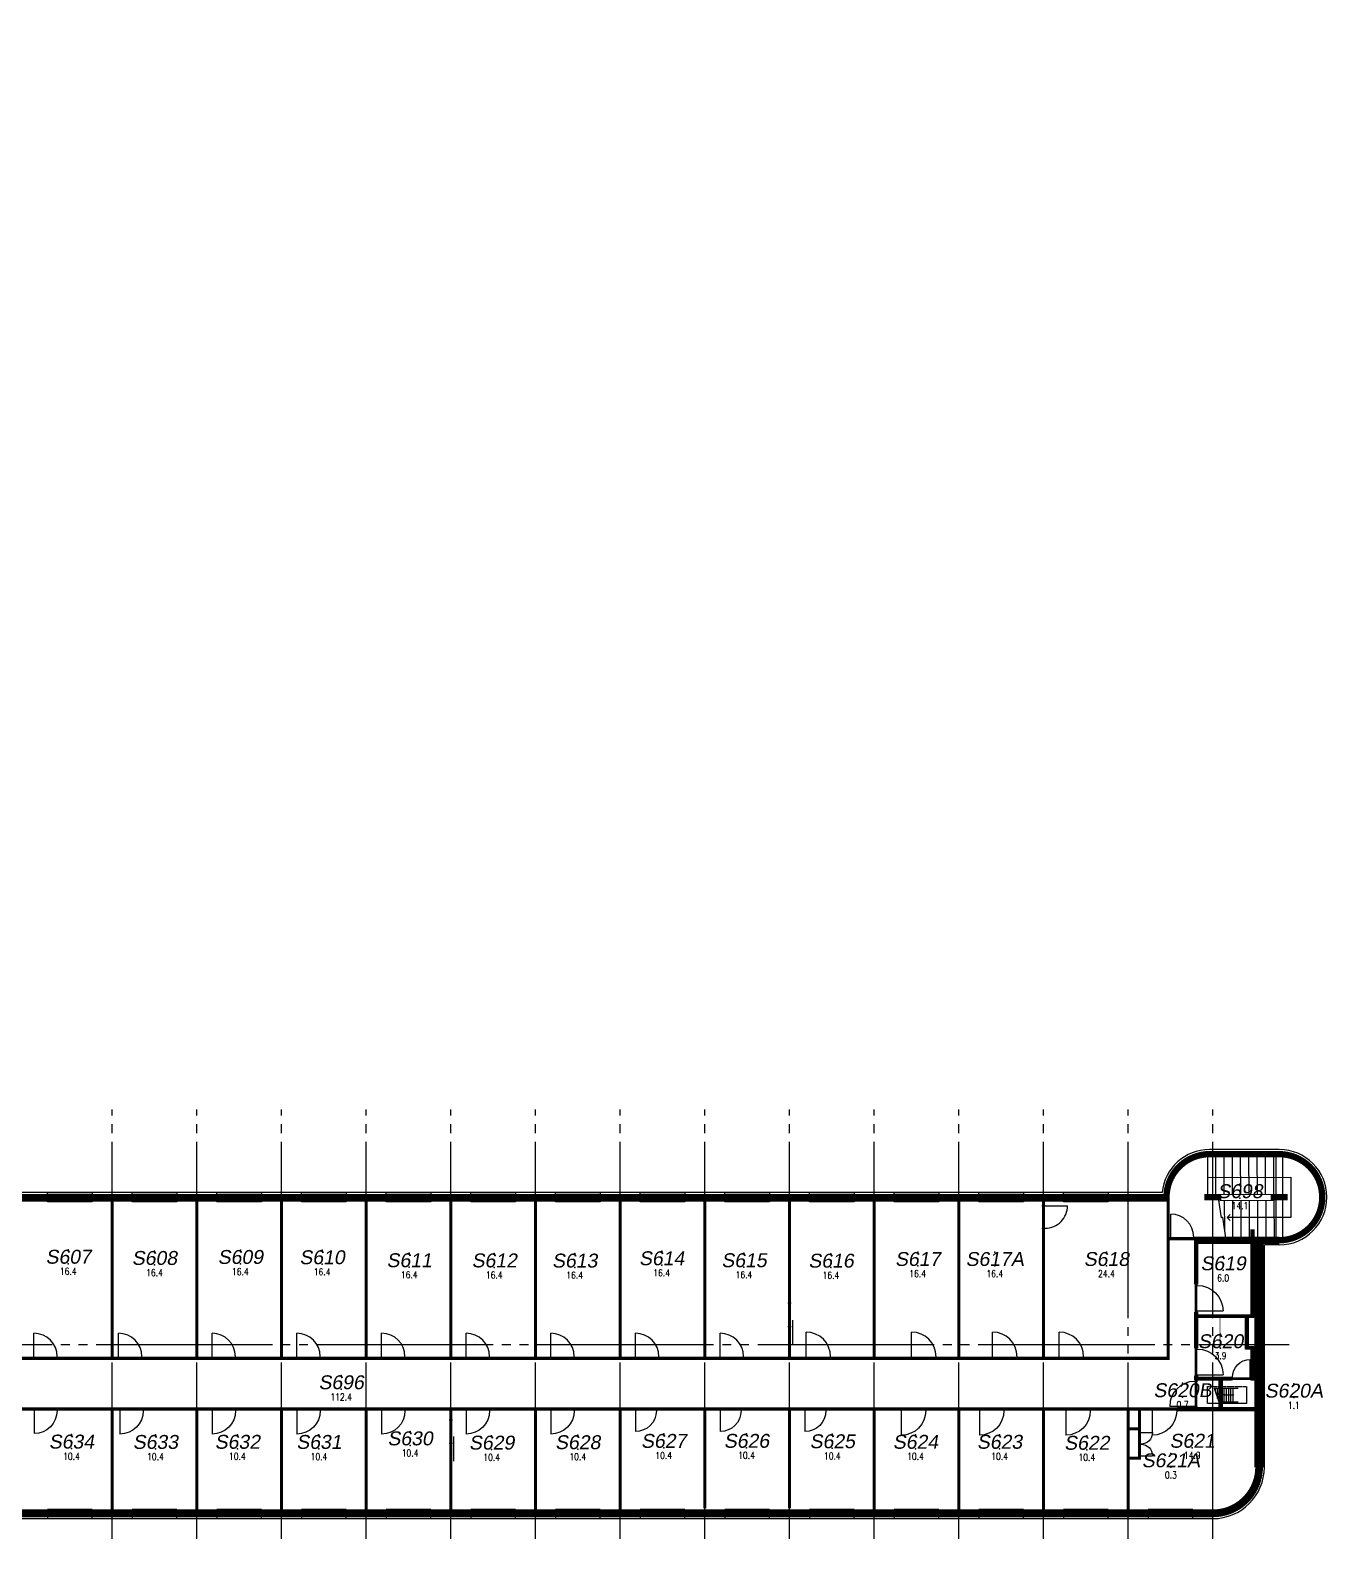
# Model space of a CAD drawing. Extents: x 23499 to 124409, y 400 to 69699.
# Drawn here: x 77734 to 124409, y 15400 to 69699 of the extents above; entities that cross this region are included whole.
import ezdxf
from ezdxf.enums import TextEntityAlignment as Align

# ---------------------------------------------------------------- set-up
doc = ezdxf.new("R2010")
doc.units = 0
doc.header["$LTSCALE"] = 50
for name, pattern in [('4PHAN', [158.75, 127, -6.35, 6.35, -6.35, 6.35, -6.35]), ('CENTER', [2, 1.25, -0.25, 0.25, -0.25]), ('INVISIBLE', [999999, 0, -999999])]:
    doc.linetypes.add(name, pattern=pattern)
doc.layers.get('0').update_dxf_attribs({"linetype": 'CONTINUOUS'})
for name, color, linetype in [('CL_06', 7, 'CONTINUOUS'), ('EW_06', 7, 'CONTINUOUS'), ('GRIDLINE_06', 15, '4PHAN'), ('HEADER_06', 7, 'INVISIBLE'), ('ND_06', 7, 'CONTINUOUS'), ('NS_06', 7, 'CONTINUOUS'), ('NW_06', 7, 'CONTINUOUS'), ('RF_06', 7, 'CONTINUOUS'), ('RI_06', 7, 'CONTINUOUS'), ('SC_06', 7, 'CONTINUOUS'), ('UF_06', 7, 'CONTINUOUS'), ('WW_06', 7, 'CONTINUOUS')]:
    doc.layers.add(name, color=color, linetype=linetype)
doc.styles.add('SIMPLEX', font='arial.ttf', dxfattribs={"oblique": 10})
doc.styles.get("Standard").update_dxf_attribs({"font": 'simplex.shx'})

# ---------------------------------------------------------------- blocks, each defined once
blk = doc.blocks.new('DR1H90')
blk.add_line((-0.46, 0), (-0.46, 0.92))
blk.add_arc((-0.46, 0), 0.92, 0, 90)
at = {"flags": 1}
blk.add_attdef('SILLHT', text='', height=0.1, dxfattribs=at).set_placement((0, 0), align=Align.MIDDLE)
blk = doc.blocks.new('DRFRAME')
for p, q in [((-0.5, -0.5), (-0.5, 0.5)), ((0.5, -0.5), (0.5, 0.5))]:
    blk.add_line(p, q)
at = {"flags": 1}
blk.add_attdef('SILLHT', text='', height=0.1, dxfattribs=at).set_placement((0, 0), align=Align.MIDDLE)
blk = doc.blocks.new('RM_SPAM')
for p in [(0, 2.5), (0, 0)]:
    blk.add_point(p)
at = {"flags": 1}
for tag, p, width in [('SITENO', (-15, 0), 0.8), ('IN_OU_CODE', (-15, -2), 0.8), ('RM_TY_CODE', (-15, -6), 0.7), ('RM_CO_CODE', (-15, -4), 0.8), ('RM_FU_CODE', (-15, -8), 0.8), ('OCC/USE', (-15, -10), 0.8)]:
    blk.add_attdef(tag, p, '', height=1.25, dxfattribs=dict(at, width=width))
at = {"style": 'SIMPLEX', "oblique": 10}
blk.add_attdef('RM_NUM', text='', height=2.5, dxfattribs=at).set_placement((0, 0), align=Align.CENTER)
at = {"width": 0.8, "flags": 1}
for tag, p in [('BL_NUM', (15, 0)), ('LEVEL', (15, -2)), ('%S/L', (15, -4)), ('STUDCAP', (15, -6))]:
    blk.add_attdef(tag, text='', height=1.25, dxfattribs=at).set_placement(p, align=Align.RIGHT)
at = {"width": 0.8}
for tag, p in [('RM_AREA', (0, -2)), ('USE2', (-0.24, -6.05)), ('USE', (-0.24, -4.05))]:
    blk.add_attdef(tag, text='', height=1.25, dxfattribs=at).set_placement(p, align=Align.CENTER)
at = {"width": 0.8, "flags": 1}
blk.add_attdef('SERVS', text='', height=1.25, dxfattribs=at).set_placement((0, -8), align=Align.CENTER)
blk = doc.blocks.new('DR1S')
blk.add_line((-0.2, 0.1), (-1.2, 0.1))
at = {"flags": 1}
blk.add_attdef('SILLHT', text='', height=0.1, dxfattribs=at).set_placement((0, 0), align=Align.MIDDLE)
blk = doc.blocks.new('DR2H90')
for p, q in [((-0.46, 0), (-0.46, 0.46)), ((0.46, 0), (0.46, 0.46))]:
    blk.add_line(p, q)
for centre, start, end in [((-0.46, 0), 359.99985, 89.99985), ((0.46, 0), 90.00015, 180.00015)]:
    blk.add_arc(centre, 0.46, start, end)
at = {"flags": 1}
blk.add_attdef('SILLHT', text='', height=0.1, dxfattribs=at).set_placement((0, 0), align=Align.MIDDLE)
blk = doc.blocks.new('TXTARR2')
blk.add_line((-1, 0), (0, 0))
at = {"const_width": 0.1}
blk.add_lwpolyline([(-0.71, 0.71), (0, 0), (-0.71, -0.71)], dxfattribs=at)
blk = doc.blocks.new('WNFRAME')
for p, q in [((-0.5, -0.5), (-0.5, 0.5)), ((0.5, -0.5), (0.5, 0.5))]:
    blk.add_line(p, q)
at = {"flags": 1}
blk.add_attdef('SILLHT', text='', height=0.1, dxfattribs=at).set_placement((0, 0), align=Align.MIDDLE)
blk = doc.blocks.new('SPL')
for p, q in [((1, 0.5), (0, 0.5)), ((1, -0.5), (1, 0.5)), ((0, -0.5), (1, -0.5))]:
    blk.add_line(p, q)
blk = doc.blocks.new('WNOF')
blk.add_line((-0.5, 0), (0.5, 0))
at = {"flags": 1}
blk.add_attdef('SILLHT', text='', height=0.1, dxfattribs=at).set_placement((0, 0), align=Align.MIDDLE)
blk = doc.blocks.new('C-S')
at = {"const_width": 1}
blk.add_lwpolyline([(-0.5, 0), (0.5, 0)], dxfattribs=at)

msp = doc.modelspace()

# ---------------------------------------------------------------- linework, layer by layer
at = {"layer": 'EW_06'}
for points, const_width in [([(122696, 29245), (120187, 29245, 0.414214), (118638, 27696)], 229), ([(122696, 29245, -1), (122696, 26147, -1)], 229), ([(120308, 16317, 0.414214), (121972, 17980, 0.414214)], 279)]:
    msp.add_lwpolyline(points, format="xyb", dxfattribs=dict(at, const_width=const_width))
at = {"layer": 'EW_06', "const_width": 279}
for points in [[(76912, 27671), (78360, 27671)], [(79960, 27671), (81408, 27671)], [(83008, 27671), (84456, 27671)], [(86056, 27671), (87504, 27671)], [(89104, 27671), (90552, 27671)], [(92152, 27671), (93600, 27671)], [(95200, 27671), (96648, 27671)], [(98248, 27671), (99696, 27671)], [(101296, 27671), (102744, 27671)], [(104344, 27671), (105792, 27671)], [(107392, 27671), (108840, 27671)], [(110440, 27671), (111888, 27671)], [(113488, 27671), (114936, 27671)], [(118752, 27671), (116523, 27671)], [(121972, 17980), (121972, 26032)], [(76912, 16317), (78360, 16317)], [(79960, 16317), (81408, 16317)], [(83008, 16317), (84456, 16317)], [(86056, 16317), (87504, 16317)], [(89104, 16317), (90552, 16317)], [(92152, 16317), (93600, 16317)], [(95200, 16317), (96648, 16317)], [(98248, 16317), (99696, 16317)], [(101296, 16317), (102744, 16317)], [(104344, 16317), (105792, 16317)], [(107392, 16317), (108840, 16317)], [(110440, 16317), (111888, 16317)], [(113488, 16317), (114936, 16317)], [(116536, 16317), (117984, 16317)], [(119584, 16317), (120308, 16317)]]:
    msp.add_lwpolyline(points, dxfattribs=at)
at = {"layer": 'GRIDLINE_06'}
for p, q in [((80684, 15400), (80684, 30858)), ((83732, 15400), (83732, 30858)), ((86780, 15400), (86780, 30858)), ((89828, 15400), (89828, 30858)), ((92876, 15400), (92876, 30858)), ((95924, 15400), (95924, 30858)), ((98972, 15400), (98972, 30858)), ((102020, 15400), (102020, 30858)), ((105068, 15400), (105068, 30858)), ((108116, 15400), (108116, 30858)), ((111164, 15400), (111164, 30858)), ((114212, 15400), (114212, 30858)), ((117260, 15400), (117260, 30858)), ((120308, 15400), (120308, 30858)), ((56300, 22400), (123051, 22400))]:
    msp.add_line(p, q, dxfattribs=at)
at = {"layer": 'HEADER_06'}
for points, const_width, elevation in [([(79960, 27671), (78360, 27671)], 279, 2134), ([(83008, 27671), (81408, 27671)], 279, 2134), ([(86056, 27671), (84456, 27671)], 279, 2134), ([(89104, 27671), (87504, 27671)], 279, 2134), ([(92152, 27671), (90552, 27671)], 279, 2134), ([(95200, 27671), (93600, 27671)], 279, 2134), ([(98248, 27671), (96648, 27671)], 279, 2134), ([(101296, 27671), (99696, 27671)], 279, 2134), ([(104344, 27671), (102744, 27671)], 279, 2134), ([(107392, 27671), (105792, 27671)], 279, 2134), ([(110440, 27671), (108840, 27671)], 279, 2134), ([(113488, 27671), (111888, 27671)], 279, 2134), ([(116536, 27671), (114936, 27671)], 279, 2134), ([(114212, 26544), (114212, 27424)], 114, 2100), ([(118752, 26204), (119652, 26204)], 114, 2100), ([(119702, 23562), (119702, 24562)], 100, 2100), ([(105068, 23906), (105068, 23006)], 114, 2100), ([(119702, 22267), (119702, 21267)], 100, 2100), ([(78747, 21898), (77833, 21898)], 114, 2134), ([(81795, 21898), (80881, 21898)], 114, 2134), ([(85160, 21898), (84245, 21898)], 114, 2134), ([(88212, 21898), (87297, 21898)], 114, 2134), ([(91263, 21898), (90349, 21898)], 114, 2134), ([(94308, 21898), (93393, 21898)], 114, 2134), ([(97356, 21898), (96441, 21898)], 114, 2134), ([(100404, 21898), (99489, 21898)], 114, 2134), ([(103452, 21898), (102537, 21898)], 114, 2134), ([(105623, 21898), (106583, 21898)], 114, 2100), ([(109423, 21898), (110383, 21898)], 114, 2100), ([(113298, 21898), (112338, 21898)], 114, 2100), ([(115693, 21898), (114733, 21898)], 114, 2100), ([(121682, 21162), (120982, 21162)], 100, 2100), ([(119702, 21105), (119702, 20128)], 100, 2100), ([(77840, 20070), (78740, 20070)], 114, 2100), ([(80928, 20070), (81842, 20070)], 114, 2134), ([(84249, 20070), (85164, 20070)], 114, 2134), ([(87297, 20070), (88212, 20070)], 114, 2134), ([(90349, 20070), (91263, 20070)], 114, 2134), ([(93393, 20070), (94308, 20070)], 114, 2134), ([(96441, 20070), (97356, 20070)], 114, 2134), ([(99489, 20070), (100309, 20070)], 114, 2134), ([(102537, 20070), (103357, 20070)], 114, 2134), ([(105589, 20070), (106409, 20070)], 114, 2134), ([(109053, 20070), (110013, 20070)], 114, 2100), ([(111863, 20070), (112823, 20070)], 114, 2100), ([(115933, 20070), (114973, 20070)], 114, 2100), ([(119043, 20070), (118083, 20070)], 114, 2100), ([(92876, 18813), (92876, 19703)], 114, 2100), ([(117668, 19257), (117668, 18357)], 100, 2100), ([(79960, 16317), (78360, 16317)], 279, 2134), ([(83008, 16317), (81408, 16317)], 279, 2134), ([(86056, 16317), (84456, 16317)], 279, 2134), ([(89104, 16317), (87504, 16317)], 279, 2134), ([(92152, 16317), (90552, 16317)], 279, 2134), ([(95200, 16317), (93600, 16317)], 279, 2134), ([(98248, 16317), (96648, 16317)], 279, 2134), ([(101296, 16317), (99696, 16317)], 279, 2134), ([(104344, 16317), (102744, 16317)], 279, 2134), ([(107392, 16317), (105792, 16317)], 279, 2134), ([(110440, 16317), (108840, 16317)], 279, 2134), ([(113488, 16317), (111888, 16317)], 279, 2134), ([(116536, 16317), (114936, 16317)], 279, 2134), ([(119584, 16317), (117984, 16317)], 279, 2134)]:
    msp.add_lwpolyline(points, dxfattribs=dict(at, const_width=const_width, elevation=elevation))
at = {"layer": 'HEADER_06', "const_width": 279}
for points in [[(79960, 27671), (78360, 27671)], [(83008, 27671), (81408, 27671)], [(86056, 27671), (84456, 27671)], [(89104, 27671), (87504, 27671)], [(92152, 27671), (90552, 27671)], [(95200, 27671), (93600, 27671)], [(98248, 27671), (96648, 27671)], [(101296, 27671), (99696, 27671)], [(104344, 27671), (102744, 27671)], [(107392, 27671), (105792, 27671)], [(110440, 27671), (108840, 27671)], [(113488, 27671), (111888, 27671)], [(116536, 27671), (114936, 27671)], [(79960, 16317), (78360, 16317)], [(83008, 16317), (81408, 16317)], [(86056, 16317), (84456, 16317)], [(89104, 16317), (87504, 16317)], [(92152, 16317), (90552, 16317)], [(95200, 16317), (93600, 16317)], [(98248, 16317), (96648, 16317)], [(101296, 16317), (99696, 16317)], [(104344, 16317), (102744, 16317)], [(107392, 16317), (105792, 16317)], [(110440, 16317), (108840, 16317)], [(113488, 16317), (111888, 16317)], [(116536, 16317), (114936, 16317)], [(119584, 16317), (117984, 16317)]]:
    msp.add_lwpolyline(points, dxfattribs=at)
at = {"layer": 'NS_06'}
for p, q in [((120537, 20127), (120537, 21027)), ((120637, 21027), (120637, 20127))]:
    msp.add_line(p, q, dxfattribs=at)
at = {"layer": 'NS_06', "const_width": 20}
msp.add_lwpolyline([(120562, 22227), (120562, 23362)], dxfattribs=at)
at = {"layer": 'NW_06'}
for p, q in [((122581, 26147), (122581, 29245)), ((122810, 29245), (122810, 26147)), ((119652, 26261), (122696, 26261)), ((119652, 24562), (119652, 26147)), ((119752, 26147), (119752, 24562)), ((121682, 23462), (121682, 26537)), ((121782, 26537), (121782, 23362)), ((122696, 26032), (119652, 26032)), ((121832, 17980), (121832, 26032)), ((122111, 26032), (122111, 17980)), ((119652, 22267), (119652, 23562)), ((119752, 23562), (119752, 22267)), ((119752, 23462), (121682, 23462)), ((121782, 23362), (119752, 23362)), ((121482, 22227), (121482, 23362)), ((121582, 23362), (121582, 22327)), ((121582, 22327), (121782, 22327)), ((121782, 22327), (121782, 21162)), ((121682, 22227), (121482, 22227)), ((121682, 21162), (121682, 22227)), ((119652, 21105), (119652, 21267)), ((119702, 21217), (120982, 21217)), ((119752, 21267), (119752, 21105)), ((121682, 21212), (121832, 21212)), ((120982, 21107), (119702, 21107)), ((120537, 20127), (120537, 21107)), ((120637, 21107), (120637, 20127)), ((121832, 21112), (121682, 21112)), ((119043, 20127), (121832, 20127)), ((119652, 20127), (119652, 20128)), ((119752, 20128), (119752, 20127)), ((121832, 20012), (119043, 20012))]:
    msp.add_line(p, q, dxfattribs=at)
for points, const_width in [([(80684, 27531), (80684, 21956)], 114), ([(83732, 27531), (83732, 21956)], 114), ([(86780, 27531), (86780, 21956)], 114), ([(89828, 27531), (89828, 21956)], 114), ([(92876, 27531), (92876, 21956)], 114), ([(95924, 27531), (95924, 21956)], 114), ([(98972, 27531), (98972, 21956)], 114), ([(102020, 27531), (102020, 21956)], 114), ([(105068, 27531), (105068, 23906)], 114), ([(108116, 27531), (108116, 21956)], 114), ([(111164, 27531), (111164, 21956)], 114), ([(114212, 27531), (114212, 27424)], 114), ([(114212, 26544), (114212, 21956)], 114), ([(119702, 24562), (119702, 26147)], 100), ([(119752, 23412), (121732, 23412), (121732, 26537)], 100), ([(119702, 23562), (119702, 22267)], 100), ([(121532, 23362), (121532, 22277), (121732, 22277), (121732, 21162)], 100), ([(105068, 23006), (105068, 21956)], 114), ([(77389, 21898), (77833, 21898)], 114), ([(78747, 21898), (80881, 21898)], 114), ([(81795, 21898), (84245, 21898)], 114), ([(85160, 21898), (87297, 21898)], 114), ([(88212, 21898), (90349, 21898)], 114), ([(91263, 21898), (93393, 21898)], 114), ([(94308, 21898), (96441, 21898)], 114), ([(97356, 21898), (99489, 21898)], 114), ([(100404, 21898), (102537, 21898)], 114), ([(105623, 21898), (103452, 21898)], 114), ([(109423, 21898), (106583, 21898)], 114), ([(112338, 21898), (110383, 21898)], 114), ([(114733, 21898), (113298, 21898)], 114), ([(120982, 21162), (119702, 21162)], 110), ([(119702, 21267), (119702, 21105)], 100), ([(121682, 21162), (121832, 21162)], 100), ([(120587, 20127), (120587, 21107)], 100), ([(76420, 20070), (77840, 20070)], 114), ([(78740, 20070), (80928, 20070)], 114), ([(81842, 20070), (84249, 20070)], 114), ([(85164, 20070), (87297, 20070)], 114), ([(88212, 20070), (90349, 20070)], 114), ([(91263, 20070), (93393, 20070)], 114), ([(94308, 20070), (96441, 20070)], 114), ([(97356, 20070), (99489, 20070)], 114), ([(100309, 20070), (102537, 20070)], 114), ([(103357, 20070), (105589, 20070)], 114), ([(106409, 20070), (109053, 20070)], 114), ([(110013, 20070), (111863, 20070)], 114), ([(112823, 20070), (114973, 20070)], 114), ([(115933, 20070), (118083, 20070)], 114), ([(119043, 20070), (121832, 20070)], 114), ([(119702, 20128), (119702, 20127)], 100), ([(80684, 20013), (80684, 16456)], 114), ([(83732, 20013), (83732, 16456)], 114), ([(86780, 20013), (86780, 16456)], 114), ([(89828, 20013), (89828, 16456)], 114), ([(92876, 20013), (92876, 19703)], 114), ([(95924, 20013), (95924, 16456)], 114), ([(98972, 20013), (98972, 16456)], 114), ([(102020, 20013), (102020, 16503)], 114), ([(105068, 20013), (105068, 16503)], 114), ([(108116, 20013), (108116, 16456)], 114), ([(111164, 20013), (111164, 16456)], 114), ([(114212, 20013), (114212, 16456)], 114), ([(117260, 20012), (117260, 16456)], 114), ([(117667, 20012), (117668, 19359), (117317, 19359)], 100), ([(117668, 19257), (117668, 19309)], 100), ([(92876, 18813), (92876, 16456)], 114), ([(117317, 18304), (117668, 18304), (117668, 18357)], 100)]:
    msp.add_lwpolyline(points, dxfattribs=dict(at, const_width=const_width))
for points in [[(115693, 21898, 114, 114, 0), (118695, 21898, 114, 114, 0), (118695, 27531, 114, 114, 0)], [(122696, 26147, 229, 229, 0), (119652, 26147, 114, 114, 0)]]:
    msp.add_lwpolyline(points, format="xyseb", dxfattribs=at)
at = {"layer": 'RF_06'}
for p in [(122696, 25982, 3262), (122161, 17980, 3262)]:
    msp.add_line(p, (122161, 25982, 3262), dxfattribs=at)
at = {"layer": 'RF_06', "color": 6, "linetype": 'CENTER'}
for p, q in [((120117, 20272, 3262), (120117, 20882, 3262)), ((120117, 20882, 3262), (121517, 20882, 3262)), ((121517, 20882, 3262), (121517, 20272, 3262)), ((121517, 20272, 3262), (120117, 20272, 3262))]:
    msp.add_line(p, q, dxfattribs=at)
at = {"layer": 'RF_06', "elevation": 3262}
msp.add_lwpolyline([(122696, 29410), (120187, 29410, 0.386361), (118481, 27860), (56300, 27860, -0.267952), (53704, 29359), (35416, 61035, -0.303335), (35515, 62557), (26207, 69699, 0.303346), (25254, 55168), (43542, 23493, 0.267951), (56300, 16127), (120308, 16127)], format="xyb", dxfattribs=at)
at = {"layer": 'RF_06'}
for centre, radius, end in [((122696, 27696, 3262), 1714, 90), ((120308, 17980, 3262), 1853, 360)]:
    msp.add_arc(centre, radius, 270, end, dxfattribs=at)
at = {"layer": 'SC_06'}
for p, q in [((120126, 27798), (120122, 29119)), ((120416, 27798), (120411, 29131)), ((120715, 27799), (120710, 29131)), ((121013, 27800), (121008, 29131)), ((121312, 27801), (121307, 29131)), ((121610, 27802), (121605, 29131)), ((121909, 27803), (121904, 29131)), ((122207, 27805), (122202, 29131)), ((122506, 27806), (122500, 29131)), ((120116, 28406), (123113, 28418)), ((123113, 28418), (123118, 26970)), ((120423, 27798), (122506, 27806)), ((120509, 27584), (120604, 26948)), ((122506, 27577), (120562, 27570)), ((120716, 27570), (120720, 26513)), ((121014, 27571), (121019, 26261)), ((121313, 27572), (121318, 26261)), ((121611, 27574), (121616, 26261)), ((121910, 27575), (121915, 26261)), ((122208, 27576), (122213, 26261)), ((122506, 27577), (122511, 26261)), ((120651, 26974), (120774, 26147)), ((120818, 26961), (120926, 27069)), ((123118, 26970), (120818, 26961)), ((120818, 26961), (120926, 26853)), ((120357, 20822), (120517, 20332)), ((120357, 20822), (121217, 20822)), ((120397, 20699), (120397, 20822)), ((120477, 20454), (120477, 20822)), ((120557, 20332), (120557, 20822)), ((120637, 20332), (120637, 20822)), ((120717, 20332), (120717, 20822)), ((120797, 20332), (120797, 20822)), ((120877, 20332), (120877, 20822)), ((120957, 20332), (120957, 20822)), ((121037, 20332), (121037, 20822)), ((120517, 20332), (121217, 20332)), ((120737, 20577), (121060, 20577))]:
    msp.add_line(p, q, dxfattribs=at)
at = {"layer": 'UF_06'}
msp.add_line((120651, 26974), (120604, 26948), dxfattribs=at)

# ---------------------------------------------------------------- block references
at = {"layer": 'CL_06', "xscale": 228.5999828092804, "yscale": 609.599954158081, "zscale": 3111.499766015206, "rotation": 270}
for p in [(120308, 27696), (122696, 27696)]:
    msp.add_blockref('C-S', p, dxfattribs=at)
at = {"layer": 'ND_06'}
for name, p, xscale, yscale, zscale, rotation in [('DRFRAME', (114212, 26984), 829.9999999999999, 114.29999570232, 2075, 270.0002629999999), ('DR1H90', (114269, 26984), 880, 880, 2075, 270.0002629999999), ('DRFRAME', (119202, 26204), 850, 114.3, 2075, 180), ('DRFRAME', (119702, 24062), 949.9999999695027, 100, 2075, 90), ('DR1H90', (119752, 24062), -999.9999999695027, 999.9999999695027, 2075, 270), ('DRFRAME', (105068, 23456), 850, 114.29999570232, 2075, 90.00002699999999), ('DR1S', (105125, 23456), -900, 450, 2075, 270.000027), ('DRFRAME', (78290, 21898), 914.3999656185604, 114.2999914046401, 2133.59991977664, 180), ('DRFRAME', (81338, 21898), 914.3999656185604, 114.2999914046401, 2133.59991977664, 180), ('DRFRAME', (84703, 21898), 914.3999656185604, 114.2999914046401, 2133.59991977664, 180), ('DRFRAME', (87754, 21898), 914.3999656185604, 114.2999914046401, 2133.59991977664, 180), ('DRFRAME', (90806, 21898), 914.3999656185604, 114.2999914046401, 2133.59991977664, 180), ('DRFRAME', (93850, 21898), 914.3999656185604, 114.2999914046401, 2133.59991977664, 180), ('DRFRAME', (93850, 21898), 914.3999656185604, 114.2999914046401, 2133.59991977664, 180), ('DRFRAME', (96898, 21898), 914.3999656185604, 114.2999914046401, 2133.59991977664, 180), ('DRFRAME', (96898, 21898), 914.3999656185604, 114.2999914046401, 2133.59991977664, 180), ('DRFRAME', (99946, 21898), 914.3999656185604, 114.2999914046401, 2133.59991977664, 180), ('DRFRAME', (99946, 21898), 914.3999656185604, 114.2999914046401, 2133.59991977664, 180), ('DRFRAME', (102994, 21898), 914.3999656185604, 114.2999914046401, 2133.59991977664, 180), ('DRFRAME', (102994, 21898), 914.3999656185604, 114.2999914046401, 2133.59991977664, 180), ('DRFRAME', (106103, 21898), 910, 114.2999914046402, 2075, 180), ('DRFRAME', (109903, 21898), 910, 114.2999914046402, 2075, 180), ('DRFRAME', (115213, 21898), 910, 114.2999914046402, 2075, 180), ('DRFRAME', (119702, 21767), 950.3000000664653, 100, 2075, 270), ('DR1H90', (119752, 21767), -1000.300000066465, 1000.300000066465, 2075, 270), ('DRFRAME', (121332, 21162), 649.9999999948633, 100, 2075, 180), ('DR1H90', (119652, 20617), 976.8739128511553, 976.8739128511553, 2075, 90), ('DRFRAME', (119702, 20617), 926.8739128511553, 100, 2075, 270), ('DRFRAME', (109533, 20070), 910, 114.2999914046402, 2075, 179.999955), ('DRFRAME', (112343, 20070), 910, 114.2999914046402, 2075, 179.999955), ('DRFRAME', (115453, 20070), 910.0000012924991, 114.29999570232, 2075, 179.997027), ('DRFRAME', (118563, 20070), 910, 114.2999914046402, 2075, 180), ('DR1H90', (78290, 20013), -900, 900, 2100, 180), ('DR1H90', (81385, 20013), -914.3999656185604, 914.3999656185604, 2133.59991977664, 180), ('DR1H90', (84706, 20013), -914.3999656185604, 914.3999656185604, 2133.59991977664, 180), ('DR1H90', (87754, 20013), -914.3999656185604, 914.3999656185604, 2133.59991977664, 180), ('DR1H90', (90806, 20013), -914.3999656185604, 914.3999656185604, 2133.59991977664, 180), ('DRFRAME', (92876, 19258), 840, 114.29999570232, 2075, 269.999958), ('DR1H90', (93850, 20013), -914.3999656185604, 914.3999656185604, 2133.59991977664, 180), ('DR1H90', (96898, 20013), -914.3999656185604, 914.3999656185604, 2133.59991977664, 180), ('DR1H90', (99899, 20013), -819.9999999999999, 819.9999999999999, 2133.999999999999, 180), ('DR1H90', (102947, 20013), -819.9999999999999, 819.9999999999999, 2133.999999999999, 180), ('DR1H90', (105999, 20013), -819.9999999999999, 819.9999999999999, 2133.999999999999, 180), ('DR1H90', (109533, 20013), -960.0000000000001, 960, 2075, 179.999955), ('DR1H90', (112343, 20013), -960.0000000000001, 960, 2075, 179.999955), ('DR1H90', (115453, 20012), -960.0000012924991, 960.000001292499, 2075, 179.9970269999999), ('DR1H90', (118563, 20012), -960, 960, 2075, 180), ('DR1S', (92933, 19258), -890, 445, 2075, 269.999958), ('DRFRAME', (117668, 18807), 850, 100, 2075, 90), ('DR2H90', (117718, 18807), -900, 900, 2075, 270)]:
    msp.add_blockref(name, p, dxfattribs=dict(at, xscale=xscale, yscale=yscale, zscale=zscale, rotation=rotation))
for name, p, xscale, yscale, zscale in [('DR1H90', (119202, 26261), 900, 900, 2075), ('DR1H90', (106103, 21956), 960, 960, 2075), ('DR1H90', (109903, 21956), 960, 960, 2075), ('DR1H90', (112818, 21956), 960, 960, 2075), ('DR1H90', (115213, 21956), 960, 960, 2075), ('DR1H90', (78290, 21956), 914.3999656185604, 914.3999656185604, 2133.59991977664), ('DR1H90', (81338, 21956), 914.3999656185604, 914.3999656185604, 2133.59991977664), ('DR1H90', (84703, 21956), 914.3999656185604, 914.3999656185604, 2133.59991977664), ('DR1H90', (87754, 21956, 0), 914.3999656185604, 914.3999656185604, 2133.59991977664), ('DR1H90', (90806, 21956), 914.3999656185604, 914.3999656185604, 2133.59991977664), ('DR1H90', (93850, 21956), 914.3999656185604, 914.3999656185604, 2133.59991977664), ('DR1H90', (96898, 21956), 914.3999656185604, 914.3999656185604, 2133.59991977664), ('DR1H90', (99946, 21956), 914.3999656185604, 914.3999656185604, 2133.59991977664), ('DR1H90', (102994, 21956), 914.3999656185604, 914.3999656185604, 2133.59991977664), ('DRFRAME', (112818, 21898), 910, 114.2999914046402, 2075), ('DR1H90', (121332, 21212), -699.9999999948633, 699.9999999948633, 2075), ('DRFRAME', (78290, 20070), 850, 114.29999140464, 2100), ('DRFRAME', (81385, 20070), 914.3999656185604, 114.2999914046401, 2133.59991977664), ('DRFRAME', (84706, 20070), 914.3999656185604, 114.2999914046401, 2133.59991977664), ('DRFRAME', (87754, 20070), 914.3999656185604, 114.2999914046401, 2133.59991977664), ('DRFRAME', (90806, 20070), 914.3999656185604, 114.2999914046401, 2133.59991977664), ('DRFRAME', (93850, 20070), 914.3999656185604, 114.2999914046401, 2133.59991977664), ('DRFRAME', (96898, 20070), 914.3999656185604, 114.2999914046401, 2133.59991977664), ('DRFRAME', (99899, 20070), 819.9999999999999, 114.29999140464, 2133.999999999999), ('DRFRAME', (102947, 20070), 819.9999999999999, 114.29999140464, 2133.999999999999), ('DRFRAME', (105999, 20070), 819.9999999999999, 114.29999140464, 2133.999999999999)]:
    msp.add_blockref(name, p, dxfattribs=dict(at, xscale=xscale, yscale=yscale, zscale=zscale))
at = {"layer": 'RI_06', "xscale": 200, "yscale": 200, "zscale": 200}
for p, values in [((121283, 27662), {'RM_NUM': 'S698', 'RM_AREA': '14.1'}), ((79104, 25302), {'RM_NUM': 'S607', 'RM_AREA': '16.4'}), ((82208, 25259), {'RM_NUM': 'S608', 'RM_AREA': '16.4'}), ((85301, 25295), {'RM_NUM': 'S609', 'RM_AREA': '16.4'}), ((88241, 25284), {'RM_NUM': 'S610', 'RM_AREA': '16.4'}), ((91379, 25177), {'RM_NUM': 'S611', 'RM_AREA': '16.4'}), ((94440, 25170), {'RM_NUM': 'S612', 'RM_AREA': '16.4'}), ((97335, 25164), {'RM_NUM': 'S613', 'RM_AREA': '16.4'}), ((100466, 25248), {'RM_NUM': 'S614', 'RM_AREA': '16.4'}), ((103429, 25177), {'RM_NUM': 'S615', 'RM_AREA': '16.4'}), ((106561, 25161), {'RM_NUM': 'S616', 'RM_AREA': '16.4'}), ((109682, 25221), {'RM_NUM': 'S617', 'RM_AREA': '16.4'}), ((112455, 25221), {'RM_NUM': 'S617A', 'RM_AREA': '16.4'}), ((116475, 25222), {'RM_NUM': 'S618', 'RM_AREA': '24.4'}), ((120676, 25065), {'RM_NUM': 'S619', 'RM_AREA': '6.0'}), ((120584, 22262), {'RM_NUM': 'S620', 'RM_AREA': '3.9'}), ((88928, 20784), {'RM_NUM': 'S696', 'RM_AREA': '112.4'}), ((119215, 20499), {'RM_NUM': 'S620B', 'RM_AREA': '0.7'}), ((123221, 20483), {'RM_NUM': 'S620A', 'RM_AREA': '1.1'}), ((79220, 18649), {'RM_NUM': 'S634', 'RM_AREA': '10.4'}), ((82243, 18637), {'RM_NUM': 'S633', 'RM_AREA': '10.4'}), ((85193, 18641), {'RM_NUM': 'S632', 'RM_AREA': '10.4'}), ((88131, 18637), {'RM_NUM': 'S631', 'RM_AREA': '10.4'}), ((91410, 18765), {'RM_NUM': 'S630', 'RM_AREA': '10.4'}), ((94345, 18612), {'RM_NUM': 'S629', 'RM_AREA': '10.4'}), ((97444, 18627), {'RM_NUM': 'S628', 'RM_AREA': '10.4'}), ((100538, 18674), {'RM_NUM': 'S627', 'RM_AREA': '10.4'}), ((103519, 18676), {'RM_NUM': 'S626', 'RM_AREA': '10.4'}), ((106608, 18661), {'RM_NUM': 'S625', 'RM_AREA': '10.4'}), ((109602, 18641), {'RM_NUM': 'S624', 'RM_AREA': '10.4'}), ((112628, 18642), {'RM_NUM': 'S623', 'RM_AREA': '10.4'}), ((115770, 18605), {'RM_NUM': 'S622', 'RM_AREA': '10.4'}), ((119563, 18678), {'RM_NUM': 'S621', 'RM_AREA': '14.9'}), ((118795, 17975), {'RM_NUM': 'S621A', 'RM_AREA': '0.3'})]:
    msp.add_blockref('RM_SPAM', p, dxfattribs=at).add_auto_attribs(values)
at = {"layer": 'SC_06', "xscale": 300, "yscale": 300, "zscale": 300, "rotation": 180}
msp.add_blockref('TXTARR2', (120437, 20577), dxfattribs=at)
at = {"layer": 'WW_06'}
for name, p, xscale, yscale, zscale, rotation in [('SPL', (79160, 27810, 457), 50.79999808992002, -1600.19993983248, 1600.19993983248, 89.99999993312375), ('SPL', (82208, 27810, 457), 50.79999808992002, -1600.19993983248, 1600.19993983248, 89.99999993312375), ('SPL', (85256, 27810, 457), 50.79999808992002, -1600.19993983248, 1600.19993983248, 89.99999993312375), ('SPL', (88304, 27810, 457), 50.79999808992002, -1600.19993983248, 1600.19993983248, 89.99999993312375), ('SPL', (91352, 27810, 457), 50.79999808992002, -1600.19993983248, 1600.19993983248, 89.99999993312375), ('SPL', (94400, 27810, 457), 50.79999808992002, -1600.19993983248, 1600.19993983248, 89.99999993312375), ('SPL', (97448, 27810, 457), 50.79999808992002, -1600.19993983248, 1600.19993983248, 89.99999993312375), ('SPL', (100496, 27810, 457), 50.79999808992002, -1600.19993983248, 1600.19993983248, 89.99999993312375), ('SPL', (103544, 27810, 457), 50.79999808992002, -1600.19993983248, 1600.19993983248, 89.99999993312375), ('SPL', (106592, 27810, 457), 50.79999808992002, -1600.19993983248, 1600.19993983248, 89.99999993312375), ('SPL', (109640, 27810, 457), 50.79999808992002, -1600.19993983248, 1600.19993983248, 89.99999993312375), ('SPL', (112688, 27810, 457), 50.79999808992002, -1600.19993983248, 1600.19993983248, 89.99999993312375), ('SPL', (115736, 27810, 457), 50.79999808992002, -1600.19993983248, 1600.19993983248, 89.99999993312375), ('WNOF', (79160, 27671, 457), -1600.19993983248, 279.39998949456, 1676.39993696736, 180), ('SPL', (79160, 27581, 457), 50, -1600.19993983248, -1600.19993983248, 270), ('WNOF', (82208, 27671, 457), -1600.19993983248, 279.39998949456, 1676.39993696736, 180), ('SPL', (82208, 27581, 457), 50, -1600.19993983248, -1600.19993983248, 270), ('WNOF', (85256, 27671, 457), -1600.19993983248, 279.39998949456, 1676.39993696736, 180), ('SPL', (85256, 27581, 457), 50, -1600.19993983248, -1600.19993983248, 270), ('WNOF', (88304, 27671, 457), -1600.19993983248, 279.39998949456, 1676.39993696736, 180), ('SPL', (88304, 27581, 457), 50, -1600.19993983248, -1600.19993983248, 270), ('WNOF', (91352, 27671, 457), -1600.19993983248, 279.39998949456, 1676.39993696736, 180), ('SPL', (91352, 27581, 457), 50, -1600.19993983248, -1600.19993983248, 270), ('WNOF', (94400, 27671, 457), -1600.19993983248, 279.39998949456, 1676.39993696736, 180), ('SPL', (94400, 27581, 457), 50, -1600.19993983248, -1600.19993983248, 270), ('WNOF', (97448, 27671, 457), -1600.19993983248, 279.39998949456, 1676.39993696736, 180), ('SPL', (97448, 27581, 457), 50, -1600.19993983248, -1600.19993983248, 270), ('WNOF', (100496, 27671, 457), -1600.19993983248, 279.39998949456, 1676.39993696736, 180), ('SPL', (100496, 27581, 457), 50, -1600.19993983248, -1600.19993983248, 270), ('WNOF', (103544, 27671, 457), -1600.19993983248, 279.39998949456, 1676.39993696736, 180), ('SPL', (103544, 27581, 457), 50, -1600.19993983248, -1600.19993983248, 270), ('WNOF', (106592, 27671, 457), -1600.19993983248, 279.39998949456, 1676.39993696736, 180), ('SPL', (106592, 27581, 457), 50, -1600.19993983248, -1600.19993983248, 270), ('WNOF', (109640, 27671, 457), -1600.19993983248, 279.39998949456, 1676.39993696736, 180), ('SPL', (109640, 27581, 457), 50, -1600.19993983248, -1600.19993983248, 270), ('WNOF', (112688, 27671, 457), -1600.19993983248, 279.39998949456, 1676.39993696736, 180), ('SPL', (112688, 27581, 457), 50, -1600.19993983248, -1600.19993983248, 270), ('WNOF', (115736, 27671, 457), -1600.19993983248, 279.39998949456, 1676.39993696736, 180), ('SPL', (115736, 27581, 457), 50, -1600.19993983248, -1600.19993983248, 270), ('WNFRAME', (79160, 16317, 457), 1600.19993983248, 279.39998949456, 1676.399936967359, 180), ('SPL', (79160, 16406, 457), 50, 1600.19993983248, 1600.19993983248, 90), ('WNFRAME', (82208, 16317, 457), 1600.19993983248, 279.39998949456, 1676.399936967359, 180), ('SPL', (82208, 16406, 457), 50, 1600.19993983248, 1600.19993983248, 90), ('WNFRAME', (85256, 16317, 457), 1600.19993983248, 279.39998949456, 1676.399936967359, 180), ('SPL', (85256, 16406, 457), 50, 1600.19993983248, 1600.19993983248, 90), ('WNFRAME', (88304, 16317, 457), 1600.19993983248, 279.39998949456, 1676.399936967359, 180), ('SPL', (88304, 16406, 457), 50, 1600.19993983248, 1600.19993983248, 90), ('WNFRAME', (91352, 16317, 457), 1600.19993983248, 279.39998949456, 1676.399936967359, 180), ('SPL', (91352, 16406, 457), 50, 1600.19993983248, 1600.19993983248, 90), ('WNFRAME', (94400, 16317, 457), 1600.19993983248, 279.39998949456, 1676.399936967359, 180), ('SPL', (94400, 16406, 457), 50, 1600.19993983248, 1600.19993983248, 90), ('WNFRAME', (97448, 16317, 457), 1600.19993983248, 279.39998949456, 1676.399936967359, 180), ('SPL', (97448, 16406, 457), 50, 1600.19993983248, 1600.19993983248, 90), ('WNFRAME', (100496, 16317, 457), 1600.19993983248, 279.39998949456, 1676.399936967359, 180), ('SPL', (100496, 16406, 457), 50, 1600.19993983248, 1600.19993983248, 90), ('WNFRAME', (103544, 16317, 457), 1600.19993983248, 279.39998949456, 1676.399936967359, 180), ('SPL', (103544, 16406, 457), 50, 1600.19993983248, 1600.19993983248, 90), ('WNFRAME', (106592, 16317, 457), 1600.19993983248, 279.39998949456, 1676.399936967359, 180), ('SPL', (106592, 16406, 457), 50, 1600.19993983248, 1600.19993983248, 90), ('WNFRAME', (109640, 16317, 457), 1600.19993983248, 279.39998949456, 1676.399936967359, 180), ('SPL', (109640, 16406, 457), 50, 1600.19993983248, 1600.19993983248, 90), ('WNFRAME', (112688, 16317, 457), 1600.19993983248, 279.39998949456, 1676.399936967359, 180), ('SPL', (112688, 16406, 457), 50, 1600.19993983248, 1600.19993983248, 90), ('WNFRAME', (115736, 16317, 457), 1600.19993983248, 279.39998949456, 1676.399936967359, 180), ('SPL', (115736, 16406, 457), 50, 1600.19993983248, 1600.19993983248, 90), ('WNFRAME', (118784, 16317, 457), 1600.19993983248, 279.39998949456, 1676.399936967359, 180), ('SPL', (118784, 16406, 457), 50, 1600.19993983248, 1600.19993983248, 90), ('SPL', (79160, 16177, 457), 50.79999808992002, 1600.19993983248, 1600.19993983248, 270), ('SPL', (82208, 16177, 457), 50.79999808992002, 1600.19993983248, 1600.19993983248, 270), ('SPL', (85256, 16177, 457), 50.79999808992002, 1600.19993983248, 1600.19993983248, 270), ('SPL', (88304, 16177, 457), 50.79999808992002, 1600.19993983248, 1600.19993983248, 270), ('SPL', (91352, 16177, 457), 50.79999808992002, 1600.19993983248, 1600.19993983248, 270), ('SPL', (94400, 16177, 457), 50.79999808992002, 1600.19993983248, 1600.19993983248, 270), ('SPL', (97448, 16177, 457), 50.79999808992002, 1600.19993983248, 1600.19993983248, 270), ('SPL', (100496, 16177, 457), 50.79999808992002, 1600.19993983248, 1600.19993983248, 270), ('SPL', (103544, 16177, 457), 50.79999808992002, 1600.19993983248, 1600.19993983248, 270), ('SPL', (106592, 16177, 457), 50.79999808992002, 1600.19993983248, 1600.19993983248, 270), ('SPL', (109640, 16177, 457), 50.79999808992002, 1600.19993983248, 1600.19993983248, 270), ('SPL', (112688, 16177, 457), 50.79999808992002, 1600.19993983248, 1600.19993983248, 270), ('SPL', (115736, 16177, 457), 50.79999808992002, 1600.19993983248, 1600.19993983248, 270), ('SPL', (118784, 16177, 457), 50.79999808992002, 1600.19993983248, 1600.19993983248, 270)]:
    msp.add_blockref(name, p, dxfattribs=dict(at, xscale=xscale, yscale=yscale, zscale=zscale, rotation=rotation))
at = {"layer": 'WW_06', "yscale": 279.39998949456}
for name, p, xscale, zscale in [('WNFRAME', (79160, 27671, 457), -1600.19993983248, 1676.399936967359), ('WNFRAME', (82208, 27671, 457), -1600.19993983248, 1676.399936967359), ('WNFRAME', (85256, 27671, 457), -1600.19993983248, 1676.399936967359), ('WNFRAME', (88304, 27671, 457), -1600.19993983248, 1676.399936967359), ('WNFRAME', (91352, 27671, 457), -1600.19993983248, 1676.399936967359), ('WNFRAME', (94400, 27671, 457), -1600.19993983248, 1676.399936967359), ('WNFRAME', (97448, 27671, 457), -1600.19993983248, 1676.399936967359), ('WNFRAME', (100496, 27671, 457), -1600.19993983248, 1676.399936967359), ('WNFRAME', (103544, 27671, 457), -1600.19993983248, 1676.399936967359), ('WNFRAME', (106592, 27671, 457), -1600.19993983248, 1676.399936967359), ('WNFRAME', (109640, 27671, 457), -1600.19993983248, 1676.399936967359), ('WNFRAME', (112688, 27671, 457), -1600.19993983248, 1676.399936967359), ('WNFRAME', (115736, 27671, 457), -1600.19993983248, 1676.399936967359), ('WNOF', (79160, 16317, 457), 1600.19993983248, 1676.39993696736), ('WNOF', (82208, 16317, 457), 1600.19993983248, 1676.39993696736), ('WNOF', (85256, 16317, 457), 1600.19993983248, 1676.39993696736), ('WNOF', (88304, 16317, 457), 1600.19993983248, 1676.39993696736), ('WNOF', (91352, 16317, 457), 1600.19993983248, 1676.39993696736), ('WNOF', (94400, 16317, 457), 1600.19993983248, 1676.39993696736), ('WNOF', (97448, 16317, 457), 1600.19993983248, 1676.39993696736), ('WNOF', (100496, 16317, 457), 1600.19993983248, 1676.39993696736), ('WNOF', (103544, 16317, 457), 1600.19993983248, 1676.39993696736), ('WNOF', (106592, 16317, 457), 1600.19993983248, 1676.39993696736), ('WNOF', (109640, 16317, 457), 1600.19993983248, 1676.39993696736), ('WNOF', (112688, 16317, 457), 1600.19993983248, 1676.39993696736), ('WNOF', (115736, 16317, 457), 1600.19993983248, 1676.39993696736), ('WNOF', (118784, 16317, 457), 1600.19993983248, 1676.39993696736)]:
    msp.add_blockref(name, p, dxfattribs=dict(at, xscale=xscale, zscale=zscale))

doc.saveas('drawing.dxf')
